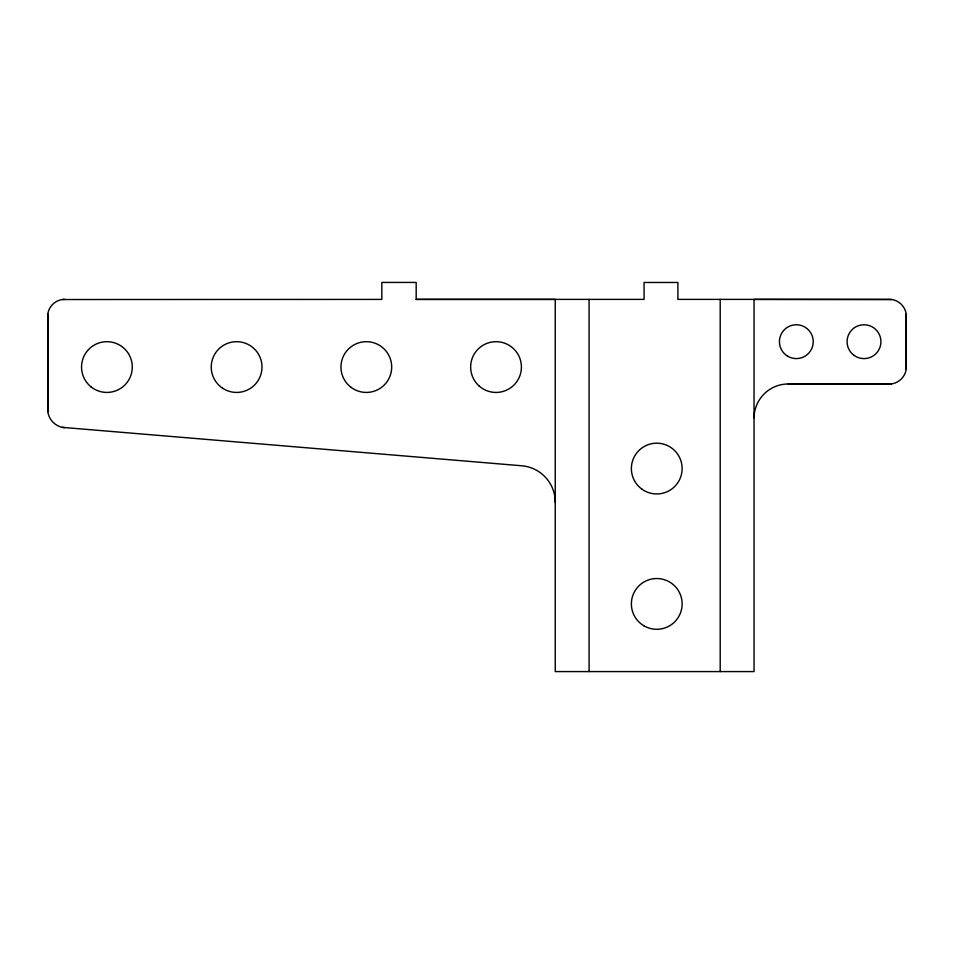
<?xml version="1.0" encoding="UTF-8"?>
<svg xmlns="http://www.w3.org/2000/svg" width="954" height="954" viewBox="0 0 954 954"><rect width="100%" height="100%" fill="white"/><g stroke="black" fill="none" stroke-linecap="round" stroke-linejoin="round"><path stroke-width="1.43" d="M64.622 427.678C56.155 427.118 48.773 420.058 47.843 411.627L47.843 314.093C48.785 305.9 56.369 299.258 64.622 299.389M47.843 314.093L47.843 411.627M754.042 417.816A34.237 34.237 0 0 1 787.873 383.973L889.378 383.973C898.429 384.164 906.491 376.103 906.3 367.051L906.3 316.299C906.491 307.26 898.429 299.198 889.378 299.389L677.9 299.389L677.9 282.467L644.069 282.467L644.069 299.389L416.182 299.389M787.873 383.973L891.585 383.83M62.415 299.532L381.838 299.413L381.838 282.42L416.182 282.432L416.182 299.401L555.252 299.389L555.252 671.58L754.042 671.58L754.042 299.389L891.585 299.532M62.356 427.356L521.528 465.755A36.514 36.514 0 0 1 555.252 502.4M906.157 314.093L906.157 369.27M720.198 299.389L720.198 671.58M589.083 299.389L589.083 671.58M641.923 489.163A25.376 25.376 0 0 0 682.003 471.109A25.376 25.376 0 0 0 646.335 445.423A25.376 25.376 0 0 0 641.923 489.163M643.89 625.788A25.376 25.376 0 0 0 682.134 604.109A25.376 25.376 0 0 0 644.236 581.833A25.376 25.376 0 0 0 643.89 625.788M787.372 356.033A16.922 16.922 0 0 0 813.237 342.259A16.922 16.922 0 0 0 788.386 326.745A16.922 16.922 0 0 0 787.372 356.033M854.104 355.401A16.922 16.922 0 0 0 880.84 343.392A16.922 16.922 0 0 0 857.074 326.244A16.922 16.922 0 0 0 854.104 355.401M90.94 386.775A25.376 25.376 0 0 0 131.974 371.034A25.376 25.376 0 0 0 97.821 343.368A25.376 25.376 0 0 0 90.94 386.775M222.413 388.087A25.376 25.376 0 0 0 261.933 368.852A25.376 25.376 0 0 0 225.514 344.239A25.376 25.376 0 0 0 222.413 388.087M351.215 387.443A25.376 25.376 0 0 0 391.534 369.961A25.376 25.376 0 0 0 356.236 343.774A25.376 25.376 0 0 0 351.215 387.443M478.92 385.798A25.376 25.376 0 0 0 520.824 372.501A25.376 25.376 0 0 0 488.353 342.868A25.376 25.376 0 0 0 478.92 385.798"/></g></svg>
